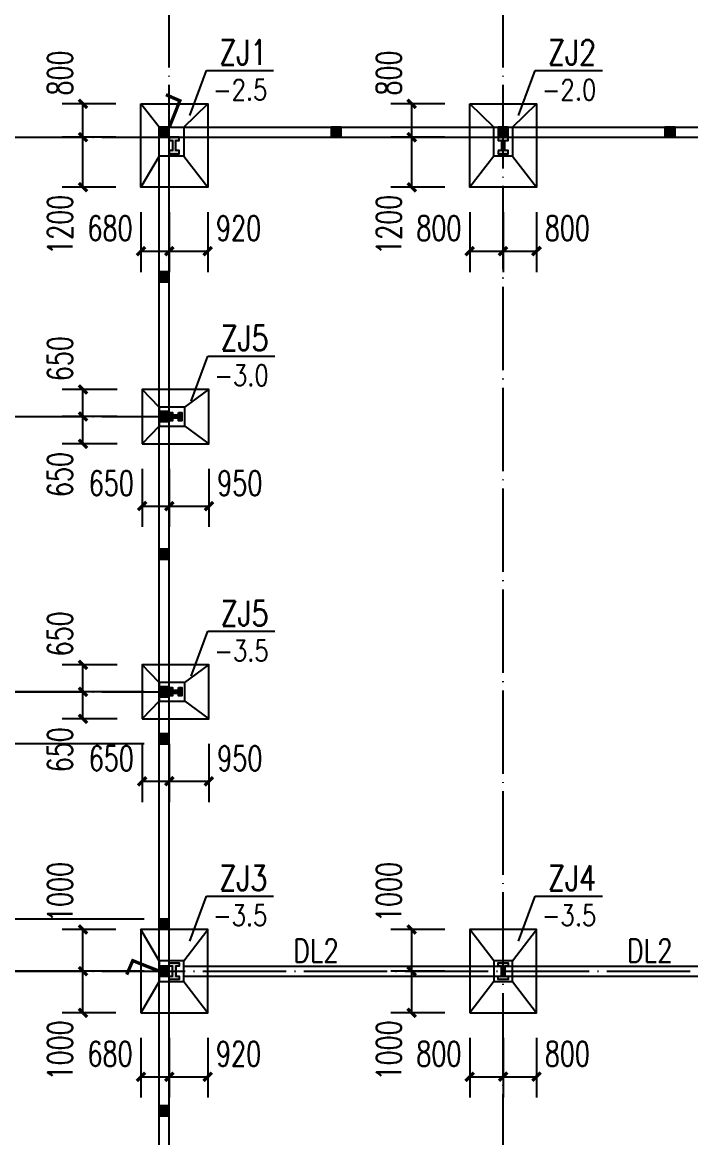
# Model space of a CAD drawing. Extents: x 36360094 to 36697644, y 75306 to 425482.
# Drawn here: x 36386934 to 36402952, y 383237 to 409986 of the extents above; entities that cross this region are included whole.
import ezdxf

# ---------------------------------------------------------------- set-up
doc = ezdxf.new("R2010")
doc.units = 0
doc.header["$LTSCALE"] = 1000
doc.header["$MEASUREMENT"] = 0
doc.linetypes.add('ACAD_ISO04W100', pattern=[30.5, 24, -3, 0.5, -3])
doc.linetypes.add('DOTE', pattern=[2.42, 2, -0.2, 0.02, -0.2])
doc.layers.get('0').update_dxf_attribs({"linetype": 'CONTINUOUS'})
doc.layers.get('DEFPOINTS').update_dxf_attribs({"linetype": 'CONTINUOUS'})
for name, color, linetype in [('COLUMN', 7, 'CONTINUOUS'), ('DOTE', 1, 'ACAD_ISO04W100'), ('PUB_DIM', 3, 'CONTINUOUS'), ('PUB_HATCH', 8, 'CONTINUOUS'), ('独立基础', 2, 'CONTINUOUS')]:
    doc.layers.add(name, color=color, linetype=linetype)
doc.styles.add('_TCH_DIM_T3', font='SIMPLEX', dxfattribs={"width": 0.705882, "bigfont": 'GBCBIG'})
doc.styles.add('DIM_FONT', font='SIMPLEX.shx', dxfattribs={"width": 0.8})
doc.dimstyles.new('_TCH_ARCH&&200', dxfattribs={"dimtxt": 595, "dimasz": 200, "dimexe": 500, "dimexo": 600, "dimgap": 252.5, "dimtad": 1, "dimdec": 0, "dimzin": 0, "dimdsep": 46, "dimtxsty": '_TCH_DIM_T3', "dimblk": 'ARCHTICK', "dimcen": 0.09, "dimclrt": 7, "dimazin": 2, "dimtfac": 1, "dimtdec": 0, "dimtix": 1, "dimtmove": 2, "dimatfit": 3, "dimfxl": 0, "dimtolj": 1, "dimtzin": 0, "dimarcsym": 0})

# ---------------------------------------------------------------- blocks, each defined once
blk = doc.blocks.new('_ArchTick')
at = {"color": 0, "linetype": 'ByBlock', "const_width": 0.4}
blk.add_lwpolyline([(-0.5, -0.5), (0.5, 0.5)], dxfattribs=at)
blk = doc.blocks.new('*D151')
at = {"layer": 'DEFPOINTS', "color": 0}
for p in [(36386086, 393930), (36390457, 393930), (36390457, 392680)]:
    blk.add_point(p, dxfattribs=at)
at = {"layer": 'PUB_DIM', "color": 0, "lineweight": -2}
for p, q in [((36386086, 393930), (36386086, 394130)), ((36389857, 393930), (36385586, 393930)), ((36386086, 392680), (36386086, 393930)), ((36389857, 392680), (36385586, 392680)), ((36386086, 392680), (36386086, 392480))]:
    blk.add_line(p, q, dxfattribs=at)
at = {"layer": 'PUB_DIM', "color": 0, "lineweight": -2, "xscale": 200, "yscale": 200, "zscale": 200}
for p, rotation in [((36386086, 393930), 270), ((36386086, 392680), 90)]:
    blk.add_blockref('_ArchTick', p, dxfattribs=dict(at, rotation=rotation))
at = {"layer": 'PUB_DIM', "color": 7, "insert": (36385536, 393305), "char_height": 595, "attachment_point": 5, "rotation": 90, "style": '_TCH_DIM_T3'}
blk.add_mtext('\\A1;1250', dxfattribs=at)
blk = doc.blocks.new('*D152')
at = {"layer": 'DEFPOINTS', "color": 0}
for p in [(36386086, 392680), (36390457, 392680), (36390457, 388480)]:
    blk.add_point(p, dxfattribs=at)
at = {"layer": 'PUB_DIM', "color": 0, "lineweight": -2}
for p, q in [((36389857, 392680), (36385586, 392680)), ((36386086, 388480), (36386086, 392680)), ((36389857, 388480), (36385586, 388480))]:
    blk.add_line(p, q, dxfattribs=at)
at = {"layer": 'PUB_DIM', "color": 0, "lineweight": -2, "xscale": 200, "yscale": 200, "zscale": 200}
for p, rotation in [((36386086, 392680), 90), ((36386086, 388480), 270)]:
    blk.add_blockref('_ArchTick', p, dxfattribs=dict(at, rotation=rotation))
at = {"layer": 'PUB_DIM', "color": 7, "insert": (36385536, 390580), "char_height": 595, "attachment_point": 5, "rotation": 90, "style": '_TCH_DIM_T3'}
blk.add_mtext('\\A1;4200', dxfattribs=at)
blk = doc.blocks.new('*D153')
at = {"layer": 'DEFPOINTS', "color": 0}
for p in [(36386086, 388480), (36390457, 388480), (36390457, 387230)]:
    blk.add_point(p, dxfattribs=at)
at = {"layer": 'PUB_DIM', "color": 0, "lineweight": -2}
for p, q in [((36386086, 388480), (36386086, 388680)), ((36389857, 388480), (36385586, 388480)), ((36386086, 387230), (36386086, 388480)), ((36389857, 387230), (36385586, 387230)), ((36386086, 387230), (36386086, 387030))]:
    blk.add_line(p, q, dxfattribs=at)
at = {"layer": 'PUB_DIM', "color": 0, "lineweight": -2, "xscale": 200, "yscale": 200, "zscale": 200}
for p, rotation in [((36386086, 388480), 270), ((36386086, 387230), 90)]:
    blk.add_blockref('_ArchTick', p, dxfattribs=dict(at, rotation=rotation))
at = {"layer": 'PUB_DIM', "color": 7, "insert": (36385536, 387855), "char_height": 595, "attachment_point": 5, "rotation": 90, "style": '_TCH_DIM_T3'}
blk.add_mtext('\\A1;1250', dxfattribs=at)
blk = doc.blocks.new('*D212')
at = {"layer": 'DEFPOINTS', "color": 0}
for p in [(36388388, 400530), (36389807, 400530), (36389807, 399880)]:
    blk.add_point(p, dxfattribs=at)
at = {"layer": 'PUB_DIM', "color": 0, "lineweight": -2}
for p, q in [((36389207, 400530), (36387888, 400530)), ((36388388, 399880), (36388388, 400530)), ((36389207, 399880), (36387888, 399880))]:
    blk.add_line(p, q, dxfattribs=at)
at = {"layer": 'PUB_DIM', "color": 0, "lineweight": -2, "xscale": 200, "yscale": 200, "zscale": 200}
for p, rotation in [((36388388, 400530), 90), ((36388388, 399880), 270)]:
    blk.add_blockref('_ArchTick', p, dxfattribs=dict(at, rotation=rotation))
at = {"layer": 'PUB_DIM', "color": 7, "insert": (36387838, 399140), "char_height": 595, "attachment_point": 5, "rotation": 90, "style": '_TCH_DIM_T3'}
blk.add_mtext('\\A1;650', dxfattribs=at)
blk = doc.blocks.new('*D213')
at = {"layer": 'DEFPOINTS', "color": 0}
for p in [(36388388, 401180), (36389807, 401180), (36389807, 400530)]:
    blk.add_point(p, dxfattribs=at)
at = {"layer": 'PUB_DIM', "color": 0, "lineweight": -2}
for p, q in [((36389207, 401180), (36387888, 401180)), ((36388388, 400530), (36388388, 401180)), ((36389207, 400530), (36387888, 400530))]:
    blk.add_line(p, q, dxfattribs=at)
at = {"layer": 'PUB_DIM', "color": 0, "lineweight": -2, "xscale": 200, "yscale": 200, "zscale": 200}
for p, rotation in [((36388388, 401180), 90), ((36388388, 400530), 270)]:
    blk.add_blockref('_ArchTick', p, dxfattribs=dict(at, rotation=rotation))
at = {"layer": 'PUB_DIM', "color": 7, "insert": (36387838, 401920), "char_height": 595, "attachment_point": 5, "rotation": 90, "style": '_TCH_DIM_T3'}
blk.add_mtext('\\A1;650', dxfattribs=at)
blk = doc.blocks.new('*D214')
at = {"layer": 'DEFPOINTS', "color": 0}
for p in [(36389807, 399880), (36390457, 399880), (36390457, 398384)]:
    blk.add_point(p, dxfattribs=at)
at = {"layer": 'PUB_DIM', "color": 0, "lineweight": -2}
for p, q in [((36389807, 399280), (36389807, 397884)), ((36390457, 399280), (36390457, 397884)), ((36389807, 398384), (36390457, 398384))]:
    blk.add_line(p, q, dxfattribs=at)
at = {"layer": 'PUB_DIM', "color": 0, "lineweight": -2, "xscale": 200, "yscale": 200, "zscale": 200, "rotation": 180}
blk.add_blockref('_ArchTick', (36389807, 398384), dxfattribs=at)
at = {"layer": 'PUB_DIM', "color": 0, "lineweight": -2, "xscale": 200, "yscale": 200, "zscale": 200}
blk.add_blockref('_ArchTick', (36390457, 398384), dxfattribs=at)
at = {"layer": 'PUB_DIM', "color": 7, "insert": (36389067, 398934), "char_height": 595, "attachment_point": 5, "style": '_TCH_DIM_T3'}
blk.add_mtext('\\A1;650', dxfattribs=at)
blk = doc.blocks.new('*D215')
at = {"layer": 'DEFPOINTS', "color": 0}
for p in [(36390457, 399880), (36391407, 399880), (36391407, 398384)]:
    blk.add_point(p, dxfattribs=at)
at = {"layer": 'PUB_DIM', "color": 0, "lineweight": -2}
for p, q in [((36390457, 399280), (36390457, 397884)), ((36391407, 399280), (36391407, 397884)), ((36390457, 398384), (36391407, 398384))]:
    blk.add_line(p, q, dxfattribs=at)
at = {"layer": 'PUB_DIM', "color": 0, "lineweight": -2, "xscale": 200, "yscale": 200, "zscale": 200, "rotation": 180}
blk.add_blockref('_ArchTick', (36390457, 398384), dxfattribs=at)
at = {"layer": 'PUB_DIM', "color": 0, "lineweight": -2, "xscale": 200, "yscale": 200, "zscale": 200}
blk.add_blockref('_ArchTick', (36391407, 398384), dxfattribs=at)
at = {"layer": 'PUB_DIM', "color": 7, "insert": (36392147, 398934), "char_height": 595, "attachment_point": 5, "style": '_TCH_DIM_T3'}
blk.add_mtext('\\A1;950', dxfattribs=at)
blk = doc.blocks.new('*D220')
at = {"layer": 'DEFPOINTS', "color": 0}
for p in [(36388388, 393930), (36389807, 393930), (36389807, 393280)]:
    blk.add_point(p, dxfattribs=at)
at = {"layer": 'PUB_DIM', "color": 0, "lineweight": -2}
for p, q in [((36389207, 393930), (36387888, 393930)), ((36388388, 393280), (36388388, 393930)), ((36389207, 393280), (36387888, 393280))]:
    blk.add_line(p, q, dxfattribs=at)
at = {"layer": 'PUB_DIM', "color": 0, "lineweight": -2, "xscale": 200, "yscale": 200, "zscale": 200}
for p, rotation in [((36388388, 393930), 90), ((36388388, 393280), 270)]:
    blk.add_blockref('_ArchTick', p, dxfattribs=dict(at, rotation=rotation))
at = {"layer": 'PUB_DIM', "color": 7, "insert": (36387838, 392540), "char_height": 595, "attachment_point": 5, "rotation": 90, "style": '_TCH_DIM_T3'}
blk.add_mtext('\\A1;650', dxfattribs=at)
blk = doc.blocks.new('*D221')
at = {"layer": 'DEFPOINTS', "color": 0}
for p in [(36388388, 394580), (36389807, 394580), (36389807, 393930)]:
    blk.add_point(p, dxfattribs=at)
at = {"layer": 'PUB_DIM', "color": 0, "lineweight": -2}
for p, q in [((36389207, 394580), (36387888, 394580)), ((36388388, 393930), (36388388, 394580)), ((36389207, 393930), (36387888, 393930))]:
    blk.add_line(p, q, dxfattribs=at)
at = {"layer": 'PUB_DIM', "color": 0, "lineweight": -2, "xscale": 200, "yscale": 200, "zscale": 200}
for p, rotation in [((36388388, 394580), 90), ((36388388, 393930), 270)]:
    blk.add_blockref('_ArchTick', p, dxfattribs=dict(at, rotation=rotation))
at = {"layer": 'PUB_DIM', "color": 7, "insert": (36387838, 395320), "char_height": 595, "attachment_point": 5, "rotation": 90, "style": '_TCH_DIM_T3'}
blk.add_mtext('\\A1;650', dxfattribs=at)
blk = doc.blocks.new('*D222')
at = {"layer": 'DEFPOINTS', "color": 0}
for p in [(36389807, 393280), (36390457, 393280), (36390457, 391784)]:
    blk.add_point(p, dxfattribs=at)
at = {"layer": 'PUB_DIM', "color": 0, "lineweight": -2}
for p, q in [((36389807, 392680), (36389807, 391284)), ((36390457, 392680), (36390457, 391284)), ((36389807, 391784), (36390457, 391784))]:
    blk.add_line(p, q, dxfattribs=at)
at = {"layer": 'PUB_DIM', "color": 0, "lineweight": -2, "xscale": 200, "yscale": 200, "zscale": 200, "rotation": 180}
blk.add_blockref('_ArchTick', (36389807, 391784), dxfattribs=at)
at = {"layer": 'PUB_DIM', "color": 0, "lineweight": -2, "xscale": 200, "yscale": 200, "zscale": 200}
blk.add_blockref('_ArchTick', (36390457, 391784), dxfattribs=at)
at = {"layer": 'PUB_DIM', "color": 7, "insert": (36389067, 392334), "char_height": 595, "attachment_point": 5, "style": '_TCH_DIM_T3'}
blk.add_mtext('\\A1;650', dxfattribs=at)
blk = doc.blocks.new('*D223')
at = {"layer": 'DEFPOINTS', "color": 0}
for p in [(36390457, 393280), (36391407, 393280), (36391407, 391784)]:
    blk.add_point(p, dxfattribs=at)
at = {"layer": 'PUB_DIM', "color": 0, "lineweight": -2}
for p, q in [((36390457, 392680), (36390457, 391284)), ((36391407, 392680), (36391407, 391284)), ((36390457, 391784), (36391407, 391784))]:
    blk.add_line(p, q, dxfattribs=at)
at = {"layer": 'PUB_DIM', "color": 0, "lineweight": -2, "xscale": 200, "yscale": 200, "zscale": 200, "rotation": 180}
blk.add_blockref('_ArchTick', (36390457, 391784), dxfattribs=at)
at = {"layer": 'PUB_DIM', "color": 0, "lineweight": -2, "xscale": 200, "yscale": 200, "zscale": 200}
blk.add_blockref('_ArchTick', (36391407, 391784), dxfattribs=at)
at = {"layer": 'PUB_DIM', "color": 7, "insert": (36392147, 392334), "char_height": 595, "attachment_point": 5, "style": '_TCH_DIM_T3'}
blk.add_mtext('\\A1;950', dxfattribs=at)
blk = doc.blocks.new('*D248')
at = {"layer": 'DEFPOINTS', "color": 0}
for p in [(36397657, 406030), (36398457, 406030), (36398457, 404498)]:
    blk.add_point(p, dxfattribs=at)
at = {"layer": 'PUB_DIM', "color": 0, "lineweight": -2}
for p, q in [((36397657, 405430), (36397657, 403998)), ((36398457, 405430), (36398457, 403998)), ((36397657, 404498), (36398457, 404498))]:
    blk.add_line(p, q, dxfattribs=at)
at = {"layer": 'PUB_DIM', "color": 0, "lineweight": -2, "xscale": 200, "yscale": 200, "zscale": 200, "rotation": 180}
blk.add_blockref('_ArchTick', (36397657, 404498), dxfattribs=at)
at = {"layer": 'PUB_DIM', "color": 0, "lineweight": -2, "xscale": 200, "yscale": 200, "zscale": 200}
blk.add_blockref('_ArchTick', (36398457, 404498), dxfattribs=at)
at = {"layer": 'PUB_DIM', "color": 7, "insert": (36396917, 405048), "char_height": 595, "attachment_point": 5, "style": '_TCH_DIM_T3'}
blk.add_mtext('\\A1;800', dxfattribs=at)
blk = doc.blocks.new('*D249')
at = {"layer": 'DEFPOINTS', "color": 0}
for p in [(36398457, 406030), (36399257, 406030), (36399257, 404498)]:
    blk.add_point(p, dxfattribs=at)
at = {"layer": 'PUB_DIM', "color": 0, "lineweight": -2}
for p, q in [((36398457, 405430), (36398457, 403998)), ((36399257, 405430), (36399257, 403998)), ((36398457, 404498), (36399257, 404498))]:
    blk.add_line(p, q, dxfattribs=at)
at = {"layer": 'PUB_DIM', "color": 0, "lineweight": -2, "xscale": 200, "yscale": 200, "zscale": 200, "rotation": 180}
blk.add_blockref('_ArchTick', (36398457, 404498), dxfattribs=at)
at = {"layer": 'PUB_DIM', "color": 0, "lineweight": -2, "xscale": 200, "yscale": 200, "zscale": 200}
blk.add_blockref('_ArchTick', (36399257, 404498), dxfattribs=at)
at = {"layer": 'PUB_DIM', "color": 7, "insert": (36399997, 405048), "char_height": 595, "attachment_point": 5, "style": '_TCH_DIM_T3'}
blk.add_mtext('\\A1;800', dxfattribs=at)
blk = doc.blocks.new('*D250')
at = {"layer": 'DEFPOINTS', "color": 0}
for p in [(36389777, 406030), (36390457, 406030), (36390457, 404498)]:
    blk.add_point(p, dxfattribs=at)
at = {"layer": 'PUB_DIM', "color": 0, "lineweight": -2}
for p, q in [((36389777, 405430), (36389777, 403998)), ((36390457, 405430), (36390457, 403998)), ((36389777, 404498), (36390457, 404498))]:
    blk.add_line(p, q, dxfattribs=at)
at = {"layer": 'PUB_DIM', "color": 0, "lineweight": -2, "xscale": 200, "yscale": 200, "zscale": 200, "rotation": 180}
blk.add_blockref('_ArchTick', (36389777, 404498), dxfattribs=at)
at = {"layer": 'PUB_DIM', "color": 0, "lineweight": -2, "xscale": 200, "yscale": 200, "zscale": 200}
blk.add_blockref('_ArchTick', (36390457, 404498), dxfattribs=at)
at = {"layer": 'PUB_DIM', "color": 7, "insert": (36389037, 405048), "char_height": 595, "attachment_point": 5, "style": '_TCH_DIM_T3'}
blk.add_mtext('\\A1;680', dxfattribs=at)
blk = doc.blocks.new('*D251')
at = {"layer": 'DEFPOINTS', "color": 0}
for p in [(36390457, 406030), (36391377, 406030), (36391377, 404498)]:
    blk.add_point(p, dxfattribs=at)
at = {"layer": 'PUB_DIM', "color": 0, "lineweight": -2}
for p, q in [((36390457, 405430), (36390457, 403998)), ((36391377, 405430), (36391377, 403998)), ((36390457, 404498), (36391377, 404498))]:
    blk.add_line(p, q, dxfattribs=at)
at = {"layer": 'PUB_DIM', "color": 0, "lineweight": -2, "xscale": 200, "yscale": 200, "zscale": 200, "rotation": 180}
blk.add_blockref('_ArchTick', (36390457, 404498), dxfattribs=at)
at = {"layer": 'PUB_DIM', "color": 0, "lineweight": -2, "xscale": 200, "yscale": 200, "zscale": 200}
blk.add_blockref('_ArchTick', (36391377, 404498), dxfattribs=at)
at = {"layer": 'PUB_DIM', "color": 7, "insert": (36392117, 405048), "char_height": 595, "attachment_point": 5, "style": '_TCH_DIM_T3'}
blk.add_mtext('\\A1;920', dxfattribs=at)
blk = doc.blocks.new('*D252')
at = {"layer": 'DEFPOINTS', "color": 0}
for p in [(36396268, 408030), (36397657, 408030), (36397657, 407230)]:
    blk.add_point(p, dxfattribs=at)
at = {"layer": 'PUB_DIM', "color": 0, "lineweight": -2}
for p, q in [((36397057, 408030), (36395768, 408030)), ((36396268, 407230), (36396268, 408030)), ((36397057, 407230), (36395768, 407230))]:
    blk.add_line(p, q, dxfattribs=at)
at = {"layer": 'PUB_DIM', "color": 0, "lineweight": -2, "xscale": 200, "yscale": 200, "zscale": 200}
for p, rotation in [((36396268, 408030), 90), ((36396268, 407230), 270)]:
    blk.add_blockref('_ArchTick', p, dxfattribs=dict(at, rotation=rotation))
at = {"layer": 'PUB_DIM', "color": 7, "insert": (36395718, 408770), "char_height": 595, "attachment_point": 5, "rotation": 90, "style": '_TCH_DIM_T3'}
blk.add_mtext('\\A1;800', dxfattribs=at)
blk = doc.blocks.new('*D253')
at = {"layer": 'DEFPOINTS', "color": 0}
for p in [(36396268, 407230), (36397657, 407230), (36397657, 406030)]:
    blk.add_point(p, dxfattribs=at)
at = {"layer": 'PUB_DIM', "color": 0, "lineweight": -2}
for p, q in [((36397057, 407230), (36395768, 407230)), ((36396268, 406030), (36396268, 407230)), ((36397057, 406030), (36395768, 406030))]:
    blk.add_line(p, q, dxfattribs=at)
at = {"layer": 'PUB_DIM', "color": 0, "lineweight": -2, "xscale": 200, "yscale": 200, "zscale": 200}
for p, rotation in [((36396268, 407230), 90), ((36396268, 406030), 270)]:
    blk.add_blockref('_ArchTick', p, dxfattribs=dict(at, rotation=rotation))
at = {"layer": 'PUB_DIM', "color": 7, "insert": (36395718, 405130), "char_height": 595, "attachment_point": 5, "rotation": 90, "style": '_TCH_DIM_T3'}
blk.add_mtext('\\A1;1200', dxfattribs=at)
blk = doc.blocks.new('*D254')
at = {"layer": 'DEFPOINTS', "color": 0}
for p in [(36388388, 408030), (36389777, 408030), (36389777, 407230)]:
    blk.add_point(p, dxfattribs=at)
at = {"layer": 'PUB_DIM', "color": 0, "lineweight": -2}
for p, q in [((36389177, 408030), (36387888, 408030)), ((36388388, 407230), (36388388, 408030)), ((36389177, 407230), (36387888, 407230))]:
    blk.add_line(p, q, dxfattribs=at)
at = {"layer": 'PUB_DIM', "color": 0, "lineweight": -2, "xscale": 200, "yscale": 200, "zscale": 200}
for p, rotation in [((36388388, 408030), 90), ((36388388, 407230), 270)]:
    blk.add_blockref('_ArchTick', p, dxfattribs=dict(at, rotation=rotation))
at = {"layer": 'PUB_DIM', "color": 7, "insert": (36387838, 408770), "char_height": 595, "attachment_point": 5, "rotation": 90, "style": '_TCH_DIM_T3'}
blk.add_mtext('\\A1;800', dxfattribs=at)
blk = doc.blocks.new('*D255')
at = {"layer": 'DEFPOINTS', "color": 0}
for p in [(36388388, 407230), (36389777, 407230), (36389777, 406030)]:
    blk.add_point(p, dxfattribs=at)
at = {"layer": 'PUB_DIM', "color": 0, "lineweight": -2}
for p, q in [((36389177, 407230), (36387888, 407230)), ((36388388, 406030), (36388388, 407230)), ((36389177, 406030), (36387888, 406030))]:
    blk.add_line(p, q, dxfattribs=at)
at = {"layer": 'PUB_DIM', "color": 0, "lineweight": -2, "xscale": 200, "yscale": 200, "zscale": 200}
for p, rotation in [((36388388, 407230), 90), ((36388388, 406030), 270)]:
    blk.add_blockref('_ArchTick', p, dxfattribs=dict(at, rotation=rotation))
at = {"layer": 'PUB_DIM', "color": 7, "insert": (36387838, 405130), "char_height": 595, "attachment_point": 5, "rotation": 90, "style": '_TCH_DIM_T3'}
blk.add_mtext('\\A1;1200', dxfattribs=at)
blk = doc.blocks.new('*D256')
at = {"layer": 'DEFPOINTS', "color": 0}
for p in [(36397657, 386230), (36398457, 386230), (36398457, 384698)]:
    blk.add_point(p, dxfattribs=at)
at = {"layer": 'PUB_DIM', "color": 0, "lineweight": -2}
for p, q in [((36397657, 385630), (36397657, 384198)), ((36398457, 385630), (36398457, 384198)), ((36397657, 384698), (36398457, 384698))]:
    blk.add_line(p, q, dxfattribs=at)
at = {"layer": 'PUB_DIM', "color": 0, "lineweight": -2, "xscale": 200, "yscale": 200, "zscale": 200, "rotation": 180}
blk.add_blockref('_ArchTick', (36397657, 384698), dxfattribs=at)
at = {"layer": 'PUB_DIM', "color": 0, "lineweight": -2, "xscale": 200, "yscale": 200, "zscale": 200}
blk.add_blockref('_ArchTick', (36398457, 384698), dxfattribs=at)
at = {"layer": 'PUB_DIM', "color": 7, "insert": (36396917, 385248), "char_height": 595, "attachment_point": 5, "style": '_TCH_DIM_T3'}
blk.add_mtext('\\A1;800', dxfattribs=at)
blk = doc.blocks.new('*D257')
at = {"layer": 'DEFPOINTS', "color": 0}
for p in [(36398457, 386230), (36399257, 386230), (36399257, 384698)]:
    blk.add_point(p, dxfattribs=at)
at = {"layer": 'PUB_DIM', "color": 0, "lineweight": -2}
for p, q in [((36398457, 385630), (36398457, 384198)), ((36399257, 385630), (36399257, 384198)), ((36398457, 384698), (36399257, 384698))]:
    blk.add_line(p, q, dxfattribs=at)
at = {"layer": 'PUB_DIM', "color": 0, "lineweight": -2, "xscale": 200, "yscale": 200, "zscale": 200, "rotation": 180}
blk.add_blockref('_ArchTick', (36398457, 384698), dxfattribs=at)
at = {"layer": 'PUB_DIM', "color": 0, "lineweight": -2, "xscale": 200, "yscale": 200, "zscale": 200}
blk.add_blockref('_ArchTick', (36399257, 384698), dxfattribs=at)
at = {"layer": 'PUB_DIM', "color": 7, "insert": (36399997, 385248), "char_height": 595, "attachment_point": 5, "style": '_TCH_DIM_T3'}
blk.add_mtext('\\A1;800', dxfattribs=at)
blk = doc.blocks.new('*D258')
at = {"layer": 'DEFPOINTS', "color": 0}
for p in [(36389777, 386230), (36390457, 386230), (36390457, 384698)]:
    blk.add_point(p, dxfattribs=at)
at = {"layer": 'PUB_DIM', "color": 0, "lineweight": -2}
for p, q in [((36389777, 385630), (36389777, 384198)), ((36390457, 385630), (36390457, 384198)), ((36389777, 384698), (36390457, 384698))]:
    blk.add_line(p, q, dxfattribs=at)
at = {"layer": 'PUB_DIM', "color": 0, "lineweight": -2, "xscale": 200, "yscale": 200, "zscale": 200, "rotation": 180}
blk.add_blockref('_ArchTick', (36389777, 384698), dxfattribs=at)
at = {"layer": 'PUB_DIM', "color": 0, "lineweight": -2, "xscale": 200, "yscale": 200, "zscale": 200}
blk.add_blockref('_ArchTick', (36390457, 384698), dxfattribs=at)
at = {"layer": 'PUB_DIM', "color": 7, "insert": (36389037, 385248), "char_height": 595, "attachment_point": 5, "style": '_TCH_DIM_T3'}
blk.add_mtext('\\A1;680', dxfattribs=at)
blk = doc.blocks.new('*D259')
at = {"layer": 'DEFPOINTS', "color": 0}
for p in [(36390457, 386230), (36391377, 386230), (36391377, 384698)]:
    blk.add_point(p, dxfattribs=at)
at = {"layer": 'PUB_DIM', "color": 0, "lineweight": -2}
for p, q in [((36390457, 385630), (36390457, 384198)), ((36391377, 385630), (36391377, 384198)), ((36390457, 384698), (36391377, 384698))]:
    blk.add_line(p, q, dxfattribs=at)
at = {"layer": 'PUB_DIM', "color": 0, "lineweight": -2, "xscale": 200, "yscale": 200, "zscale": 200, "rotation": 180}
blk.add_blockref('_ArchTick', (36390457, 384698), dxfattribs=at)
at = {"layer": 'PUB_DIM', "color": 0, "lineweight": -2, "xscale": 200, "yscale": 200, "zscale": 200}
blk.add_blockref('_ArchTick', (36391377, 384698), dxfattribs=at)
at = {"layer": 'PUB_DIM', "color": 7, "insert": (36392117, 385248), "char_height": 595, "attachment_point": 5, "style": '_TCH_DIM_T3'}
blk.add_mtext('\\A1;920', dxfattribs=at)
blk = doc.blocks.new('*D260')
at = {"layer": 'DEFPOINTS', "color": 0}
for p in [(36396268, 388230), (36397657, 388230), (36397657, 387230)]:
    blk.add_point(p, dxfattribs=at)
at = {"layer": 'PUB_DIM', "color": 0, "lineweight": -2}
for p, q in [((36397057, 388230), (36395768, 388230)), ((36396268, 387230), (36396268, 388230)), ((36397057, 387230), (36395768, 387230))]:
    blk.add_line(p, q, dxfattribs=at)
at = {"layer": 'PUB_DIM', "color": 0, "lineweight": -2, "xscale": 200, "yscale": 200, "zscale": 200}
for p, rotation in [((36396268, 388230), 90), ((36396268, 387230), 270)]:
    blk.add_blockref('_ArchTick', p, dxfattribs=dict(at, rotation=rotation))
at = {"layer": 'PUB_DIM', "color": 7, "insert": (36395718, 389130), "char_height": 595, "attachment_point": 5, "rotation": 90, "style": '_TCH_DIM_T3'}
blk.add_mtext('\\A1;1000', dxfattribs=at)
blk = doc.blocks.new('*D261')
at = {"layer": 'DEFPOINTS', "color": 0}
for p in [(36396268, 387230), (36397657, 387230), (36397657, 386230)]:
    blk.add_point(p, dxfattribs=at)
at = {"layer": 'PUB_DIM', "color": 0, "lineweight": -2}
for p, q in [((36397057, 387230), (36395768, 387230)), ((36396268, 386230), (36396268, 387230)), ((36397057, 386230), (36395768, 386230))]:
    blk.add_line(p, q, dxfattribs=at)
at = {"layer": 'PUB_DIM', "color": 0, "lineweight": -2, "xscale": 200, "yscale": 200, "zscale": 200}
for p, rotation in [((36396268, 387230), 90), ((36396268, 386230), 270)]:
    blk.add_blockref('_ArchTick', p, dxfattribs=dict(at, rotation=rotation))
at = {"layer": 'PUB_DIM', "color": 7, "insert": (36395718, 385330), "char_height": 595, "attachment_point": 5, "rotation": 90, "style": '_TCH_DIM_T3'}
blk.add_mtext('\\A1;1000', dxfattribs=at)
blk = doc.blocks.new('*D264')
at = {"layer": 'DEFPOINTS', "color": 0}
for p in [(36388388, 388230), (36389777, 388230), (36389777, 387230)]:
    blk.add_point(p, dxfattribs=at)
at = {"layer": 'PUB_DIM', "color": 0, "lineweight": -2}
for p, q in [((36389177, 388230), (36387888, 388230)), ((36388388, 387230), (36388388, 388230)), ((36389177, 387230), (36387888, 387230))]:
    blk.add_line(p, q, dxfattribs=at)
at = {"layer": 'PUB_DIM', "color": 0, "lineweight": -2, "xscale": 200, "yscale": 200, "zscale": 200}
for p, rotation in [((36388388, 388230), 90), ((36388388, 387230), 270)]:
    blk.add_blockref('_ArchTick', p, dxfattribs=dict(at, rotation=rotation))
at = {"layer": 'PUB_DIM', "color": 7, "insert": (36387838, 389130), "char_height": 595, "attachment_point": 5, "rotation": 90, "style": '_TCH_DIM_T3'}
blk.add_mtext('\\A1;1000', dxfattribs=at)
blk = doc.blocks.new('*D265')
at = {"layer": 'DEFPOINTS', "color": 0}
for p in [(36388388, 387230), (36389777, 387230), (36389777, 386230)]:
    blk.add_point(p, dxfattribs=at)
at = {"layer": 'PUB_DIM', "color": 0, "lineweight": -2}
for p, q in [((36389177, 387230), (36387888, 387230)), ((36388388, 386230), (36388388, 387230)), ((36389177, 386230), (36387888, 386230))]:
    blk.add_line(p, q, dxfattribs=at)
at = {"layer": 'PUB_DIM', "color": 0, "lineweight": -2, "xscale": 200, "yscale": 200, "zscale": 200}
for p, rotation in [((36388388, 387230), 90), ((36388388, 386230), 270)]:
    blk.add_blockref('_ArchTick', p, dxfattribs=dict(at, rotation=rotation))
at = {"layer": 'PUB_DIM', "color": 7, "insert": (36387838, 385330), "char_height": 595, "attachment_point": 5, "rotation": 90, "style": '_TCH_DIM_T3'}
blk.add_mtext('\\A1;1000', dxfattribs=at)

msp = doc.modelspace()

# ---------------------------------------------------------------- hatches: boundary and pattern name
for points in [[(36390456.8, 406909.7), (36390456.8, 406829.7), (36390696.8, 406829.7), (36390696.8, 406909.7), (36390616.8, 406909.7), (36390616.8, 407149.7), (36390696.8, 407149.7), (36390696.8, 407229.7), (36390456.8, 407229.7), (36390456.8, 407149.7), (36390536.8, 407149.7), (36390536.8, 406909.7)], [(36398336.8, 406909.7), (36398336.8, 406829.7), (36398576.8, 406829.7), (36398576.8, 406909.7), (36398496.8, 406909.7), (36398496.8, 407149.7), (36398576.8, 407149.7), (36398576.8, 407229.7), (36398336.8, 407229.7), (36398336.8, 407149.7), (36398416.8, 407149.7), (36398416.8, 406909.7)], [(36390676.8, 400629.7), (36390756.8, 400629.7), (36390756.8, 400429.7), (36390676.8, 400429.7), (36390676.8, 400489.7), (36390536.8, 400489.7), (36390536.8, 400429.7), (36390456.8, 400429.7), (36390456.8, 400629.7), (36390536.8, 400629.7), (36390536.8, 400569.7), (36390676.8, 400569.7)], [(36390676.8, 394029.7), (36390756.8, 394029.7), (36390756.8, 393829.7), (36390676.8, 393829.7), (36390676.8, 393889.7), (36390536.8, 393889.7), (36390536.8, 393829.7), (36390456.8, 393829.7), (36390456.8, 394029.7), (36390536.8, 394029.7), (36390536.8, 393969.7), (36390676.8, 393969.7)], [(36390456.8, 387349.7), (36390456.8, 387429.7), (36390696.8, 387429.7), (36390696.8, 387349.7), (36390616.8, 387349.7), (36390616.8, 387109.7), (36390696.8, 387109.7), (36390696.8, 387029.7), (36390456.8, 387029.7), (36390456.8, 387109.7), (36390536.8, 387109.7), (36390536.8, 387349.7)], [(36398336.8, 387349.7), (36398336.8, 387429.7), (36398576.8, 387429.7), (36398576.8, 387349.7), (36398496.8, 387349.7), (36398496.8, 387109.7), (36398576.8, 387109.7), (36398576.8, 387029.7), (36398336.8, 387029.7), (36398336.8, 387109.7), (36398416.8, 387109.7), (36398416.8, 387349.7)]]:
    msp.add_hatch(color=256).paths.add_polyline_path(points)
at = {"layer": 'PUB_HATCH'}
for points in [[(36390216.8, 407469.7), (36390216.8, 407229.7), (36390456.8, 407229.7), (36390456.8, 407469.7)], [(36394336.8, 407469.7), (36394336.8, 407229.7), (36394576.8, 407229.7), (36394576.8, 407469.7)], [(36398336.8, 407469.7), (36398336.8, 407229.7), (36398576.8, 407229.7), (36398576.8, 407469.7)], [(36402336.8, 407469.7), (36402336.8, 407229.7), (36402576.8, 407229.7), (36402576.8, 407469.7)], [(36390456.8, 403759.7), (36390456.8, 403999.7), (36390216.8, 403999.7), (36390216.8, 403759.7)], [(36390456.8, 400409.7), (36390456.8, 400649.7), (36390216.8, 400649.7), (36390216.8, 400409.7)], [(36390456.8, 397109.7), (36390456.8, 397349.7), (36390216.8, 397349.7), (36390216.8, 397109.7)], [(36390456.8, 393809.7), (36390456.8, 394049.7), (36390216.8, 394049.7), (36390216.8, 393809.7)], [(36390456.8, 392679.7), (36390456.8, 392919.7), (36390216.8, 392919.7), (36390216.8, 392679.7)], [(36390456.8, 388239.7), (36390456.8, 388479.7), (36390216.8, 388479.7), (36390216.8, 388239.7)], [(36390456.8, 387109.7), (36390456.8, 387349.7), (36390216.8, 387349.7), (36390216.8, 387109.7)], [(36390456.8, 383759.7), (36390456.8, 383999.7), (36390216.8, 383999.7), (36390216.8, 383759.7)]]:
    msp.add_hatch(color=256, dxfattribs=at).paths.add_polyline_path(points)

# ---------------------------------------------------------------- linework, layer by layer
for p, q in [((36390947.6, 407752.3, 0), (36391347.9, 408831.9, 0)), ((36391347.9, 408831.9, 0), (36392958, 408831.9, 0)), ((36398827.6, 407752.3, 0), (36399227.9, 408831.9, 0)), ((36399227.9, 408831.9, 0), (36400838, 408831.9, 0)), ((36390977.6, 400902.3, 0), (36391377.9, 401981.9, 0)), ((36391377.9, 401981.9, 0), (36392988, 401981.9, 0)), ((36390977.6, 394302.3, 0), (36391377.9, 395381.9, 0)), ((36391377.9, 395381.9, 0), (36392988, 395381.9, 0)), ((36390947.6, 387952.3, 0), (36391347.9, 389031.9, 0)), ((36391347.9, 389031.9, 0), (36392958, 389031.9, 0)), ((36398827.6, 387952.3, 0), (36399227.9, 389031.9, 0)), ((36399227.9, 389031.9, 0), (36400838, 389031.9, 0)), ((36390801.8, 387349.7), (36438456.8, 387349.7)), ((36390801.8, 387109.7), (36438456.8, 387109.7))]:
    msp.add_line(p, q)
at = {"const_width": 80}
for points in [[(36390456.8, 407469.7), (36390709.9, 408105.4), (36390375.5, 408249.9)], [(36390216.8, 387229.7), (36389581.1, 387482.8), (36389436.6, 387148.3)]]:
    msp.add_lwpolyline(points, dxfattribs=at)
for points in [[(36390216.8, 407469.7), (36438696.8, 407469.7), (36438696.8, 366989.7), (36390216.8, 366989.7)], [(36390456.8, 407229.7), (36438456.8, 407229.7), (36438456.8, 367229.7), (36390456.8, 367229.7)]]:
    msp.add_lwpolyline(points, close=True)
for points in [[(36390456.8, 406909.7), (36390456.8, 406829.7), (36390696.8, 406829.7), (36390696.8, 406909.7), (36390616.8, 406909.7), (36390616.8, 407149.7), (36390696.8, 407149.7), (36390696.8, 407229.7), (36390456.8, 407229.7), (36390456.8, 407149.7), (36390536.8, 407149.7), (36390536.8, 406909.7), (36390456.8, 406909.7)], [(36398336.8, 406909.7), (36398336.8, 406829.7), (36398576.8, 406829.7), (36398576.8, 406909.7), (36398496.8, 406909.7), (36398496.8, 407149.7), (36398576.8, 407149.7), (36398576.8, 407229.7), (36398336.8, 407229.7), (36398336.8, 407149.7), (36398416.8, 407149.7), (36398416.8, 406909.7), (36398336.8, 406909.7)], [(36390676.8, 400629.7), (36390756.8, 400629.7), (36390756.8, 400429.7), (36390676.8, 400429.7), (36390676.8, 400489.7), (36390536.8, 400489.7), (36390536.8, 400429.7), (36390456.8, 400429.7), (36390456.8, 400629.7), (36390536.8, 400629.7), (36390536.8, 400569.7), (36390676.8, 400569.7), (36390676.8, 400629.7)], [(36390676.8, 394029.7), (36390756.8, 394029.7), (36390756.8, 393829.7), (36390676.8, 393829.7), (36390676.8, 393889.7), (36390536.8, 393889.7), (36390536.8, 393829.7), (36390456.8, 393829.7), (36390456.8, 394029.7), (36390536.8, 394029.7), (36390536.8, 393969.7), (36390676.8, 393969.7), (36390676.8, 394029.7)], [(36390456.8, 387349.7), (36390456.8, 387429.7), (36390696.8, 387429.7), (36390696.8, 387349.7), (36390616.8, 387349.7), (36390616.8, 387109.7), (36390696.8, 387109.7), (36390696.8, 387029.7), (36390456.8, 387029.7), (36390456.8, 387109.7), (36390536.8, 387109.7), (36390536.8, 387349.7), (36390456.8, 387349.7)], [(36398336.8, 387349.7), (36398336.8, 387429.7), (36398576.8, 387429.7), (36398576.8, 387349.7), (36398496.8, 387349.7), (36398496.8, 387109.7), (36398576.8, 387109.7), (36398576.8, 387029.7), (36398336.8, 387029.7), (36398336.8, 387109.7), (36398416.8, 387109.7), (36398416.8, 387349.7), (36398336.8, 387349.7)]]:
    msp.add_lwpolyline(points)
at = {"layer": 'COLUMN'}
for p, q in [((36390216.8, 407469.7), (36390216.8, 407229.7)), ((36390456.8, 407469.7), (36390216.8, 407469.7)), ((36390456.8, 407229.7), (36390456.8, 407469.7)), ((36394336.8, 407469.7), (36394336.8, 407229.7)), ((36394576.8, 407469.7), (36394336.8, 407469.7)), ((36394576.8, 407229.7), (36394576.8, 407469.7)), ((36398336.8, 407469.7), (36398336.8, 407229.7)), ((36398576.8, 407469.7), (36398336.8, 407469.7)), ((36398576.8, 407229.7), (36398576.8, 407469.7)), ((36402336.8, 407469.7), (36402336.8, 407229.7)), ((36402576.8, 407469.7), (36402336.8, 407469.7)), ((36402576.8, 407229.7), (36402576.8, 407469.7)), ((36390216.8, 407229.7), (36390456.8, 407229.7)), ((36394336.8, 407229.7), (36394576.8, 407229.7)), ((36398336.8, 407229.7), (36398576.8, 407229.7)), ((36402336.8, 407229.7), (36402576.8, 407229.7)), ((36390456.8, 403999.7), (36390216.8, 403999.7)), ((36390216.8, 403999.7), (36390216.8, 403759.7)), ((36390456.8, 403759.7), (36390456.8, 403999.7)), ((36390216.8, 403759.7), (36390456.8, 403759.7)), ((36390456.8, 400649.7), (36390216.8, 400649.7)), ((36390216.8, 400649.7), (36390216.8, 400409.7)), ((36390456.8, 400409.7), (36390456.8, 400649.7)), ((36390216.8, 400409.7), (36390456.8, 400409.7)), ((36390456.8, 397349.7), (36390216.8, 397349.7)), ((36390216.8, 397349.7), (36390216.8, 397109.7)), ((36390456.8, 397109.7), (36390456.8, 397349.7)), ((36390216.8, 397109.7), (36390456.8, 397109.7)), ((36390456.8, 394049.7), (36390216.8, 394049.7)), ((36390216.8, 394049.7), (36390216.8, 393809.7)), ((36390456.8, 393809.7), (36390456.8, 394049.7)), ((36390216.8, 393809.7), (36390456.8, 393809.7)), ((36390456.8, 392919.7), (36390216.8, 392919.7)), ((36390216.8, 392919.7), (36390216.8, 392679.7)), ((36390456.8, 392679.7), (36390456.8, 392919.7)), ((36390216.8, 392679.7), (36390456.8, 392679.7)), ((36390456.8, 388479.7), (36390216.8, 388479.7)), ((36390216.8, 388479.7), (36390216.8, 388239.7)), ((36390456.8, 388239.7), (36390456.8, 388479.7)), ((36390216.8, 388239.7), (36390456.8, 388239.7)), ((36390456.8, 387349.7), (36390216.8, 387349.7)), ((36390216.8, 387349.7), (36390216.8, 387109.7)), ((36390456.8, 387109.7), (36390456.8, 387349.7)), ((36390216.8, 387109.7), (36390456.8, 387109.7)), ((36390456.8, 383999.7), (36390216.8, 383999.7)), ((36390216.8, 383999.7), (36390216.8, 383759.7)), ((36390456.8, 383759.7), (36390456.8, 383999.7)), ((36390216.8, 383759.7), (36390456.8, 383759.7))]:
    msp.add_line(p, q, dxfattribs=at)
at = {"layer": 'DOTE', "linetype": 'DOTE'}
for p, q in [((36390456.8, 362923.6), (36390456.8, 411272.6)), ((36398456.8, 362923.6), (36398456.8, 411272.6)), ((36386420.5, 407229.7), (36443829.9, 407229.7)), ((36386420.5, 400529.7), (36390456.8, 400529.7)), ((36386420.5, 393929.7), (36390456.8, 393929.7)), ((36386420.5, 387229.7), (36443829.9, 387229.7))]:
    msp.add_line(p, q, dxfattribs=at)
at = {"layer": '独立基础'}
for p, q in [((36390216.8, 407469.7), (36389776.8, 408029.7)), ((36390801.8, 407469.7), (36391376.8, 408029.7)), ((36398231.8, 407469.7), (36397656.8, 408029.7)), ((36398681.8, 407469.7), (36399256.8, 408029.7)), ((36390216.8, 406779.7), (36389776.8, 406029.7)), ((36390801.8, 406779.7), (36391376.8, 406029.7)), ((36398231.8, 406779.7), (36397656.8, 406029.7)), ((36398681.8, 406779.7), (36399256.8, 406029.7)), ((36390216.8, 400754.7), (36389806.8, 401179.7)), ((36390831.8, 400754.7), (36391406.8, 401179.7)), ((36390216.8, 400304.7), (36389806.8, 399879.7)), ((36390831.8, 400304.7), (36391406.8, 399879.7)), ((36390216.8, 394154.7), (36389806.8, 394579.7)), ((36390831.8, 394154.7), (36391406.8, 394579.7)), ((36390216.8, 393704.7), (36389806.8, 393279.7)), ((36390831.8, 393704.7), (36391406.8, 393279.7)), ((36390216.8, 387479.7), (36389776.8, 388229.7)), ((36390801.8, 387479.7), (36391376.8, 388229.7)), ((36398231.8, 387479.7), (36397656.8, 388229.7)), ((36398681.8, 387479.7), (36399256.8, 388229.7)), ((36390216.8, 386979.7), (36389776.8, 386229.7)), ((36390801.8, 386979.7), (36391376.8, 386229.7)), ((36398231.8, 386979.7), (36397656.8, 386229.7)), ((36398681.8, 386979.7), (36399256.8, 386229.7))]:
    msp.add_line(p, q, dxfattribs=at)
for points in [[(36389776.8, 408029.7), (36391376.8, 408029.7), (36391376.8, 406029.7), (36389776.8, 406029.7)], [(36397656.8, 408029.7), (36399256.8, 408029.7), (36399256.8, 406029.7), (36397656.8, 406029.7)], [(36390216.8, 407469.7), (36390801.8, 407469.7), (36390801.8, 406779.7), (36390216.8, 406779.7)], [(36398681.8, 406779.7), (36398231.8, 406779.7), (36398231.8, 407469.7), (36398681.8, 407469.7)], [(36389806.8, 399879.7), (36391406.8, 399879.7), (36391406.8, 401179.7), (36389806.8, 401179.7)], [(36390216.8, 400304.7), (36390831.8, 400304.7), (36390831.8, 400754.7), (36390216.8, 400754.7)], [(36389806.8, 393279.7), (36391406.8, 393279.7), (36391406.8, 394579.7), (36389806.8, 394579.7)], [(36390216.8, 393704.7), (36390831.8, 393704.7), (36390831.8, 394154.7), (36390216.8, 394154.7)], [(36389776.8, 386229.7), (36391376.8, 386229.7), (36391376.8, 388229.7), (36389776.8, 388229.7)], [(36397656.8, 386229.7), (36399256.8, 386229.7), (36399256.8, 388229.7), (36397656.8, 388229.7)], [(36390216.8, 386979.7), (36390801.8, 386979.7), (36390801.8, 387479.7), (36390216.8, 387479.7)], [(36398231.8, 386979.7), (36398681.8, 386979.7), (36398681.8, 387479.7), (36398231.8, 387479.7)]]:
    msp.add_lwpolyline(points, close=True, dxfattribs=at)

# ---------------------------------------------------------------- texts
at = {"style": 'DIM_FONT', "width": 0.8}
for s, height, p in [('ZJ1', 600, (36391654.5, 408963.7, 0)), ('ZJ2', 600, (36399534.5, 408963.7, 0)), ('-2.5', 500, (36391505.9, 408117.7, 0)), ('-2.0', 500, (36399385.9, 408117.7, 0)), ('ZJ5', 600, (36391684.5, 402113.7, 0)), ('-3.0', 500, (36391535.9, 401267.7, 0)), ('ZJ5', 600, (36391684.5, 395513.7, 0)), ('-3.5', 500, (36391535.9, 394667.7, 0)), ('ZJ3', 600, (36391654.5, 389163.7, 0)), ('ZJ4', 600, (36399534.5, 389163.7, 0)), ('-3.5', 500, (36391505.9, 388317.7, 0)), ('-3.5', 500, (36399385.9, 388317.7, 0)), ('DL2', 550, (36393429.4, 387446.4)), ('DL2', 550, (36401429.4, 387446.4))]:
    msp.add_text(s, height=height, dxfattribs=at).set_placement(p)

# ---------------------------------------------------------------- dimensions: what is measured, and where the dimension line sits
at = {"layer": 'PUB_DIM'}
for base, p1, p2, angle, picture, middle in [((36388388.4, 408029.7), (36389776.8, 407229.7), (36389776.8, 408029.7), 90, '*D254', (36387838.4, 408769.7)), ((36396268.4, 408029.7), (36397656.8, 407229.7), (36397656.8, 408029.7), 90, '*D252', (36395718.4, 408769.7)), ((36388388.4, 407229.7), (36389776.8, 406029.7), (36389776.8, 407229.7), 90, '*D255', (36387838.4, 405129.7)), ((36396268.4, 407229.7), (36397656.8, 406029.7), (36397656.8, 407229.7), 90, '*D253', (36395718.4, 405129.7)), ((36390456.8, 404498.5), (36389776.8, 406029.7), (36390456.8, 406029.7), 0, '*D250', (36389036.8, 405048.5)), ((36391376.8, 404498.5), (36390456.8, 406029.7), (36391376.8, 406029.7), 0, '*D251', (36392116.8, 405048.5)), ((36398456.8, 404498.5), (36397656.8, 406029.7), (36398456.8, 406029.7), 0, '*D248', (36396916.8, 405048.5)), ((36399256.8, 404498.5), (36398456.8, 406029.7), (36399256.8, 406029.7), 0, '*D249', (36399996.8, 405048.5)), ((36388388.4, 401179.7), (36389806.8, 400529.7), (36389806.8, 401179.7), 90, '*D213', (36387838.4, 401919.7)), ((36388388.4, 400529.7), (36389806.8, 399879.7), (36389806.8, 400529.7), 90, '*D212', (36387838.4, 399139.7)), ((36390456.8, 398384.2), (36389806.8, 399879.7), (36390456.8, 399879.7), 0, '*D214', (36389066.8, 398934.2)), ((36391406.8, 398384.2), (36390456.8, 399879.7), (36391406.8, 399879.7), 0, '*D215', (36392146.8, 398934.2)), ((36388388.4, 394579.7), (36389806.8, 393929.7), (36389806.8, 394579.7), 90, '*D221', (36387838.4, 395319.7)), ((36388388.4, 393929.7), (36389806.8, 393279.7), (36389806.8, 393929.7), 90, '*D220', (36387838.4, 392539.7)), ((36390456.8, 391784.2), (36389806.8, 393279.7), (36390456.8, 393279.7), 0, '*D222', (36389066.8, 392334.2)), ((36391406.8, 391784.2), (36390456.8, 393279.7), (36391406.8, 393279.7), 0, '*D223', (36392146.8, 392334.2)), ((36388388.4, 388229.7), (36389776.8, 387229.7), (36389776.8, 388229.7), 90, '*D264', (36387838.4, 389129.7)), ((36396268.4, 388229.7), (36397656.8, 387229.7), (36397656.8, 388229.7), 90, '*D260', (36395718.4, 389129.7)), ((36388388.4, 387229.7), (36389776.8, 386229.7), (36389776.8, 387229.7), 90, '*D265', (36387838.4, 385329.7)), ((36396268.4, 387229.7), (36397656.8, 386229.7), (36397656.8, 387229.7), 90, '*D261', (36395718.4, 385329.7)), ((36390456.8, 384698.5), (36389776.8, 386229.7), (36390456.8, 386229.7), 0, '*D258', (36389036.8, 385248.5)), ((36391376.8, 384698.5), (36390456.8, 386229.7), (36391376.8, 386229.7), 0, '*D259', (36392116.8, 385248.5)), ((36398456.8, 384698.5), (36397656.8, 386229.7), (36398456.8, 386229.7), 0, '*D256', (36396916.8, 385248.5)), ((36399256.8, 384698.5), (36398456.8, 386229.7), (36399256.8, 386229.7), 0, '*D257', (36399996.8, 385248.5))]:
    dim = msp.add_linear_dim(base=base, p1=p1, p2=p2, angle=angle, dimstyle='_TCH_ARCH&&200', dxfattribs=at)
    dim.commit()
    dim.dimension.update_dxf_attribs({"geometry": picture, "text_midpoint": middle, "dimtype": 129})
for p1, p2, picture, middle in [((36390456.8, 392679.7), (36390456.8, 393929.7), '*D151', (36385535.9, 393304.7)), ((36390456.8, 388479.7), (36390456.8, 392679.7), '*D152', (36385535.9, 390579.7)), ((36390456.8, 387229.7), (36390456.8, 388479.7), '*D153', (36385535.9, 387854.7))]:
    dim = msp.add_aligned_dim(p1=p1, p2=p2, distance=4370.9, dimstyle='_TCH_ARCH&&200', dxfattribs=at)
    dim.commit()
    dim.dimension.update_dxf_attribs({"geometry": picture, "text_midpoint": middle})

doc.saveas('drawing.dxf')
